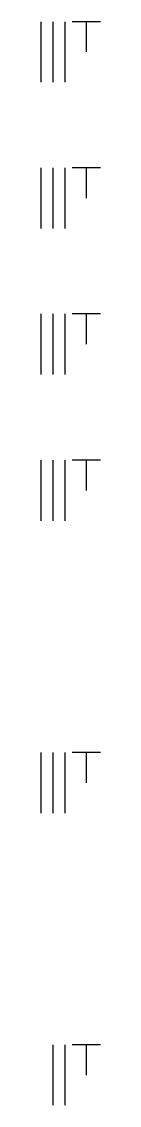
# Model space of a CAD drawing. Header units: metres. Extents: x -45235.6 to -45148.1, y 56414.3 to 56443.9.
# Drawn here: x -45148.42 to -45148.09, y 56414.28 to 56420.14 of the extents above; entities outside this region: 3.
import ezdxf
from ezdxf.enums import TextEntityAlignment as Align

# ---------------------------------------------------------------- set-up
doc = ezdxf.new("R2010")
doc.units = ezdxf.units.M
doc.layers.add('INFR - ELETRODUTO_EMBUTIDO', color=4, linetype='Continuous')
doc.layers.add('UNIFILAR - DESENHO', color=2, linetype='Continuous')
doc.styles.get("Standard").update_dxf_attribs({"font": 'ISOCP'})

msp = doc.modelspace()

# ---------------------------------------------------------------- linework, layer by layer
at = {"layer": 'UNIFILAR - DESENHO'}
for p, q in [((-45148.4155, 56420.1442), (-45148.4155, 56419.8167)), ((-45148.3501, 56420.1442), (-45148.3501, 56419.8167)), ((-45148.2847, 56420.1442), (-45148.2847, 56419.8167)), ((-45148.093, 56420.1442), (-45148.2453, 56420.1442)), ((-45148.1692, 56420.1442), (-45148.1692, 56419.9805)), ((-45148.4155, 56419.3535), (-45148.4155, 56419.026)), ((-45148.3501, 56419.3535), (-45148.3501, 56419.026)), ((-45148.2847, 56419.3535), (-45148.2847, 56419.026)), ((-45148.093, 56419.3535), (-45148.2453, 56419.3535)), ((-45148.1692, 56419.3535), (-45148.1692, 56419.1898)), ((-45148.4155, 56418.5628), (-45148.4155, 56418.2353)), ((-45148.3501, 56418.5628), (-45148.3501, 56418.2353)), ((-45148.2847, 56418.5628), (-45148.2847, 56418.2353)), ((-45148.093, 56418.5628), (-45148.2453, 56418.5628)), ((-45148.1692, 56418.5628), (-45148.1692, 56418.399)), ((-45148.4155, 56417.7721), (-45148.4155, 56417.4446)), ((-45148.3501, 56417.7721), (-45148.3501, 56417.4446)), ((-45148.2847, 56417.7721), (-45148.2847, 56417.4446)), ((-45148.093, 56417.7721), (-45148.2453, 56417.7721)), ((-45148.1692, 56417.7721), (-45148.1692, 56417.6083)), ((-45148.4155, 56416.1907), (-45148.4155, 56415.8631)), ((-45148.3501, 56416.1907), (-45148.3501, 56415.8631)), ((-45148.2847, 56416.1907), (-45148.2847, 56415.8631)), ((-45148.093, 56416.1907), (-45148.2453, 56416.1907)), ((-45148.1692, 56416.1907), (-45148.1692, 56416.0269)), ((-45148.3501, 56414.6092), (-45148.3501, 56414.2817)), ((-45148.2847, 56414.6092), (-45148.2847, 56414.2817)), ((-45148.093, 56414.6092), (-45148.2453, 56414.6092)), ((-45148.1692, 56414.6092), (-45148.1692, 56414.4455))]:
    msp.add_line(p, q, dxfattribs=at)

# ---------------------------------------------------------------- texts
at = {"layer": 'INFR - ELETRODUTO_EMBUTIDO'}
for s, p in [('Ø1"', (-45233.9703, 56425.0306)), ('Ø1"', (-45235.4781, 56425.0239)), ('Ø1.1/4"', (-45217.6673, 56419.1608))]:
    msp.add_text(s, height=0.09, dxfattribs=at).set_placement(p, align=Align.MIDDLE_CENTER)

doc.saveas('drawing.dxf')
